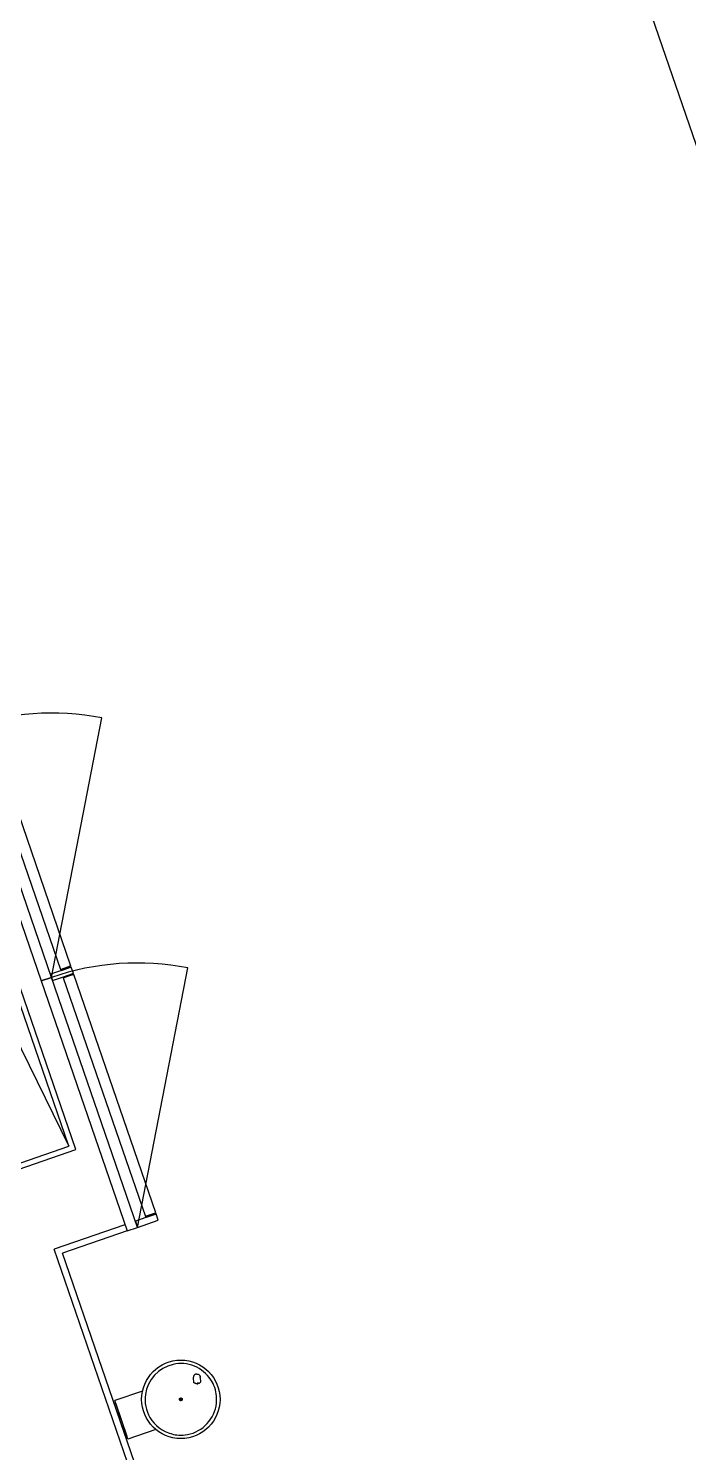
# Model space of a CAD drawing. Extents: x 809431 to 809707, y 818703 to 819368.
# Drawn here: x 809655.81 to 809658.81, y 818762.64 to 818769.11 of the extents above; entities that cross this region are included whole.
import ezdxf

# ---------------------------------------------------------------- set-up
doc = ezdxf.new("R2010")
doc.units = 0
for name, color, linetype in [('Esc', 7, 'Continuous'), ('MAJ228__', 7, 'Continuous'), ('MAJ322__', 7, 'Continuous'), ('MAJ325__', 7, 'Continuous'), ('MAJ342__', 7, 'Continuous'), ('MAJ570__', 7, 'Continuous'), ('MAJ740__', 7, 'Continuous')]:
    doc.layers.add(name, color=color, linetype=linetype)

msp = doc.modelspace()

# ---------------------------------------------------------------- linework, layer by layer
at = {"layer": 'Esc'}
msp.add_line((809663.7874, 818754.2098), (809649.7711, 818794.9165), dxfattribs=at)
at = {"layer": 'MAJ228__'}
for p, q in [((809656.2456, 818763.6763), (809655.9242, 818763.5656)), ((809656.2554, 818763.648), (809655.9623, 818763.547)), ((809656.7251, 818761.2397), (809655.9242, 818763.5656)), ((809656.7437, 818761.2778), (809655.9623, 818763.547))]:
    msp.add_line(p, q, dxfattribs=at)
at = {"layer": 'MAJ322__'}
for p, q in [((809655.912, 818764.7989), (809656.141, 818765.9768)), ((809656.3027, 818763.6642), (809656.5317, 818764.8422))]:
    msp.add_line(p, q, dxfattribs=at)
for centre in [(809655.912, 818764.7989), (809656.3027, 818763.6642)]:
    msp.add_arc(centre, 1.2, 79, 109, dxfattribs=at)
at = {"layer": 'MAJ325__'}
for points in [[(809655.912, 818764.7989), (809655.5213, 818765.9335), (809655.474, 818765.9172), (809655.8647, 818764.7826)], [(809656.3027, 818763.6642), (809655.912, 818764.7989), (809655.8647, 818764.7826), (809656.2554, 818763.648)]]:
    msp.add_lwpolyline(points, close=True, dxfattribs=at)
at = {"layer": 'MAJ342__'}
for points in [[(809656, 818764.8503), (809655.6224, 818765.9471), (809655.5751, 818765.9309), (809655.9528, 818764.834)], [(809656.0114, 818764.8172), (809656.0017, 818764.8456), (809655.9071, 818764.813), (809655.9169, 818764.7847)], [(809655.9988, 818764.8446), (809655.9972, 818764.8494), (809655.9556, 818764.835), (809655.9572, 818764.8303)], [(809656.3858, 818763.7299), (809656.0131, 818764.8125), (809655.9658, 818764.7962), (809656.3386, 818763.7136)], [(809656.0086, 818764.8163), (809656.0102, 818764.8115), (809655.9686, 818764.7972), (809655.967, 818764.8019)], [(809656.3972, 818763.6968), (809656.3875, 818763.7252), (809656.2929, 818763.6926), (809656.3027, 818763.6642)], [(809656.3846, 818763.7242), (809656.383, 818763.7289), (809656.3414, 818763.7146), (809656.343, 818763.7099)]]:
    msp.add_lwpolyline(points, close=True, dxfattribs=at)
at = {"layer": 'MAJ570__'}
msp.add_line((809654.2157, 818767.652), (809655.9907, 818764.0327), dxfattribs=at)
for points in [[(809655.5025, 818763.8382), (809656.0225, 818764.0172), (809654.7039, 818767.8466), (809654.1839, 818767.6675)], [(809655.518, 818763.87), (809655.9907, 818764.0327), (809654.6884, 818767.8148), (809654.2157, 818767.652)]]:
    msp.add_lwpolyline(points, close=True, dxfattribs=at)
at = {"layer": 'MAJ740__'}
for p, q in [((809656.5562, 818762.9816), (809656.557, 818762.9603)), ((809656.5567, 818762.9864), (809656.5567, 818762.9861)), ((809656.5667, 818762.9561), (809656.573, 818762.9563)), ((809656.5794, 818762.9566), (809656.573, 818762.9563)), ((809656.5872, 818762.9875), (809656.5873, 818762.9872)), ((809656.588, 818762.9828), (809656.5887, 818762.9614)), ((809656.3257, 818762.9212), (809656.1991, 818762.8776)), ((809656.2592, 818762.7033), (809656.1991, 818762.8776)), ((809656.3857, 818762.7469), (809656.2592, 818762.7033))]:
    msp.add_line(p, q, dxfattribs=at)
for points in [[(809656.5661, 818762.9974), (809656.5643, 818762.9967), (809656.5625, 818762.9957), (809656.561, 818762.9945), (809656.5597, 818762.9931), (809656.5587, 818762.9918), (809656.558, 818762.9906), (809656.5575, 818762.9894), (809656.5572, 818762.9886), (809656.557, 818762.9879), (809656.5569, 818762.9875), (809656.5568, 818762.9871), (809656.5568, 818762.9868), (809656.5567, 818762.9864)], [(809656.5715, 818762.9984), (809656.5705, 818762.9983), (809656.5694, 818762.9982), (809656.5682, 818762.9979), (809656.567, 818762.9977), (809656.5661, 818762.9974)], [(809656.5715, 818762.9984), (809656.5726, 818762.9984), (809656.5737, 818762.9983), (809656.5749, 818762.9982), (809656.5761, 818762.998), (809656.5771, 818762.9978)], [(809656.5771, 818762.9978), (809656.5789, 818762.9972), (809656.5807, 818762.9963), (809656.5824, 818762.9952), (809656.5837, 818762.994), (809656.5848, 818762.9927), (809656.5856, 818762.9915), (809656.5862, 818762.9904), (809656.5865, 818762.9896), (809656.5868, 818762.989), (809656.5869, 818762.9885), (809656.587, 818762.9882), (809656.5871, 818762.9878), (809656.5872, 818762.9875)], [(809656.5562, 818762.9816), (809656.5563, 818762.9834), (809656.5564, 818762.9844)], [(809656.5567, 818762.9861), (809656.5565, 818762.9854), (809656.5564, 818762.9844)], [(809656.5667, 818762.9561), (809656.5656, 818762.9561), (809656.5647, 818762.9562), (809656.5639, 818762.9564), (809656.5632, 818762.9565), (809656.5626, 818762.9567), (809656.562, 818762.957), (809656.5614, 818762.9572), (809656.5609, 818762.9575), (809656.5603, 818762.9579), (809656.557, 818762.9603)], [(809656.5702, 818762.9541), (809656.5673, 818762.9549), (809656.5651, 818762.9558), (809656.5641, 818762.9563)], [(809656.5731, 818762.9538), (809656.5718, 818762.9538), (809656.5702, 818762.9541)], [(809656.5731, 818762.9538), (809656.5745, 818762.9539), (809656.576, 818762.9543)], [(809656.576, 818762.9543), (809656.5789, 818762.9553), (809656.581, 818762.9563), (809656.5819, 818762.9569)], [(809656.5794, 818762.9566), (809656.5804, 818762.9566), (809656.5813, 818762.9568), (809656.5821, 818762.957), (809656.5828, 818762.9572), (809656.5834, 818762.9575), (809656.584, 818762.9577), (809656.5845, 818762.9581), (809656.5851, 818762.9584), (809656.5856, 818762.9588), (809656.5887, 818762.9614)], [(809656.5873, 818762.9871), (809656.5874, 818762.9865), (809656.5877, 818762.9855)], [(809656.588, 818762.9828), (809656.5878, 818762.9845), (809656.5877, 818762.9855)], [(809656.4937, 818762.8812), (809656.4937, 818762.8814), (809656.4936, 818762.8816), (809656.4935, 818762.8818), (809656.4934, 818762.8819), (809656.4934, 818762.8821), (809656.4933, 818762.8823), (809656.4933, 818762.8825), (809656.4932, 818762.8826), (809656.4932, 818762.8828), (809656.4932, 818762.883), (809656.4931, 818762.8832), (809656.4931, 818762.8833), (809656.4931, 818762.8835), (809656.4931, 818762.8836), (809656.4931, 818762.8838), (809656.4931, 818762.884), (809656.4931, 818762.8841), (809656.4931, 818762.8843), (809656.4931, 818762.8844), (809656.4931, 818762.8846), (809656.4931, 818762.8848), (809656.4931, 818762.8849), (809656.4931, 818762.8851), (809656.4932, 818762.8852), (809656.4932, 818762.8854), (809656.4932, 818762.8855), (809656.4933, 818762.8856), (809656.4933, 818762.8858), (809656.4934, 818762.8859), (809656.4934, 818762.8861), (809656.4935, 818762.8862), (809656.4935, 818762.8863), (809656.4936, 818762.8865), (809656.4937, 818762.8866), (809656.4937, 818762.8867), (809656.4938, 818762.8869), (809656.4939, 818762.887), (809656.494, 818762.8871), (809656.4941, 818762.8872), (809656.4941, 818762.8873), (809656.4942, 818762.8875), (809656.4943, 818762.8876), (809656.4944, 818762.8877), (809656.4945, 818762.8878), (809656.4946, 818762.8879), (809656.4948, 818762.888), (809656.4949, 818762.8881), (809656.495, 818762.8882), (809656.4951, 818762.8883), (809656.4953, 818762.8884), (809656.4954, 818762.8885), (809656.4955, 818762.8886), (809656.4957, 818762.8887), (809656.4958, 818762.8888), (809656.496, 818762.8889), (809656.4962, 818762.8889), (809656.4963, 818762.889), (809656.4965, 818762.8891), (809656.4967, 818762.8892), (809656.4969, 818762.8893), (809656.497, 818762.8893), (809656.4972, 818762.8894), (809656.4974, 818762.8895), (809656.4976, 818762.8895)], [(809656.5001, 818762.8775), (809656.5, 818762.8774), (809656.4998, 818762.8774), (809656.4996, 818762.8774), (809656.4994, 818762.8774), (809656.4993, 818762.8774), (809656.4991, 818762.8774), (809656.4989, 818762.8775), (809656.4988, 818762.8775), (809656.4986, 818762.8775), (809656.4984, 818762.8775), (809656.4983, 818762.8776), (809656.4981, 818762.8776), (809656.4979, 818762.8776), (809656.4978, 818762.8777), (809656.4976, 818762.8777), (809656.4975, 818762.8778), (809656.4973, 818762.8778), (809656.4971, 818762.8779), (809656.497, 818762.878), (809656.4968, 818762.878), (809656.4967, 818762.8781), (809656.4966, 818762.8782), (809656.4964, 818762.8783), (809656.4963, 818762.8784), (809656.4961, 818762.8784), (809656.496, 818762.8785), (809656.4959, 818762.8786), (809656.4957, 818762.8787), (809656.4956, 818762.8788), (809656.4955, 818762.8789), (809656.4953, 818762.8791), (809656.4952, 818762.8792), (809656.4951, 818762.8793), (809656.495, 818762.8794), (809656.4948, 818762.8796), (809656.4947, 818762.8797), (809656.4946, 818762.8798), (809656.4945, 818762.88), (809656.4944, 818762.8801), (809656.4943, 818762.8803), (809656.4942, 818762.8804), (809656.4941, 818762.8806), (809656.494, 818762.8807), (809656.4939, 818762.8809), (809656.4938, 818762.8811), (809656.4937, 818762.8812)], [(809656.4976, 818762.8829), (809656.4975, 818762.8832), (809656.4975, 818762.8834), (809656.4974, 818762.8837), (809656.4975, 818762.8839), (809656.4975, 818762.8842), (809656.4976, 818762.8844), (809656.4977, 818762.8846), (809656.4978, 818762.8848), (809656.4979, 818762.885), (809656.4981, 818762.8852), (809656.4983, 818762.8853), (809656.4985, 818762.8855), (809656.4988, 818762.8856), (809656.499, 818762.8857), (809656.4993, 818762.8857), (809656.4995, 818762.8857), (809656.4998, 818762.8857), (809656.5001, 818762.8857), (809656.5003, 818762.8856), (809656.5005, 818762.8856), (809656.5007, 818762.8854), (809656.501, 818762.8853), (809656.5011, 818762.8851), (809656.5013, 818762.885), (809656.5015, 818762.8848), (809656.5016, 818762.8845), (809656.5017, 818762.8843)], [(809656.4976, 818762.8895), (809656.4978, 818762.8896), (809656.498, 818762.8896), (809656.4982, 818762.8896), (809656.4984, 818762.8897), (809656.4986, 818762.8897), (809656.4987, 818762.8898), (809656.4989, 818762.8898), (809656.4991, 818762.8898), (809656.4993, 818762.8898), (809656.4995, 818762.8898), (809656.4997, 818762.8898), (809656.4999, 818762.8898), (809656.5, 818762.8898), (809656.5002, 818762.8898), (809656.5004, 818762.8898), (809656.5006, 818762.8898), (809656.5007, 818762.8898), (809656.5009, 818762.8897), (809656.501, 818762.8897), (809656.5012, 818762.8897), (809656.5014, 818762.8896), (809656.5015, 818762.8896), (809656.5017, 818762.8895), (809656.5018, 818762.8895), (809656.502, 818762.8894), (809656.5021, 818762.8894), (809656.5023, 818762.8893), (809656.5024, 818762.8893), (809656.5026, 818762.8892), (809656.5027, 818762.8891), (809656.5029, 818762.889), (809656.503, 818762.889), (809656.5032, 818762.8889), (809656.5033, 818762.8888), (809656.5034, 818762.8887), (809656.5036, 818762.8886), (809656.5037, 818762.8885), (809656.5038, 818762.8884), (809656.5039, 818762.8883), (809656.5041, 818762.8882), (809656.5042, 818762.8881), (809656.5043, 818762.8879), (809656.5044, 818762.8878), (809656.5045, 818762.8877), (809656.5046, 818762.8876), (809656.5047, 818762.8874), (809656.5048, 818762.8873), (809656.5049, 818762.8872), (809656.505, 818762.887), (809656.5051, 818762.8869), (809656.5051, 818762.8868), (809656.5052, 818762.8866), (809656.5053, 818762.8865), (809656.5054, 818762.8863)], [(809656.5017, 818762.8843), (809656.5017, 818762.8841), (809656.5018, 818762.8838), (809656.5018, 818762.8836), (809656.5018, 818762.8833), (809656.5017, 818762.8831), (809656.5016, 818762.8828), (809656.5015, 818762.8826), (809656.5014, 818762.8824), (809656.5013, 818762.8822), (809656.5011, 818762.882), (809656.5009, 818762.8818), (809656.5007, 818762.8817), (809656.5004, 818762.8816), (809656.5002, 818762.8815), (809656.5, 818762.8815), (809656.4997, 818762.8814), (809656.4995, 818762.8814), (809656.4992, 818762.8815), (809656.499, 818762.8815), (809656.4987, 818762.8816), (809656.4985, 818762.8817), (809656.4983, 818762.8819), (809656.4981, 818762.882), (809656.498, 818762.8822), (809656.4978, 818762.8824), (809656.4977, 818762.8827), (809656.4976, 818762.8829)], [(809656.5057, 818762.8852), (809656.5058, 818762.8851), (809656.5058, 818762.8849), (809656.5058, 818762.8848), (809656.5058, 818762.8846), (809656.5059, 818762.8844), (809656.5059, 818762.8843), (809656.5059, 818762.8841), (809656.5059, 818762.8839), (809656.5059, 818762.8838), (809656.5059, 818762.8836), (809656.5059, 818762.8834), (809656.5059, 818762.8832), (809656.5058, 818762.8831), (809656.5058, 818762.8829), (809656.5058, 818762.8827), (809656.5058, 818762.8826), (809656.5057, 818762.8824), (809656.5057, 818762.8822), (809656.5056, 818762.8821), (809656.5056, 818762.8819), (809656.5055, 818762.8818), (809656.5055, 818762.8816), (809656.5054, 818762.8814), (809656.5054, 818762.8813), (809656.5053, 818762.8811), (809656.5052, 818762.881), (809656.5051, 818762.8808), (809656.5051, 818762.8807), (809656.505, 818762.8805), (809656.5049, 818762.8804), (809656.5048, 818762.8802), (809656.5047, 818762.8801), (809656.5046, 818762.88), (809656.5045, 818762.8798), (809656.5044, 818762.8797), (809656.5043, 818762.8796), (809656.5042, 818762.8794), (809656.504, 818762.8793), (809656.5039, 818762.8792), (809656.5038, 818762.8791), (809656.5037, 818762.879), (809656.5035, 818762.8789), (809656.5034, 818762.8788), (809656.5033, 818762.8786), (809656.5031, 818762.8786), (809656.503, 818762.8785), (809656.5028, 818762.8784), (809656.5027, 818762.8783), (809656.5025, 818762.8782), (809656.5024, 818762.8781), (809656.5022, 818762.878), (809656.5021, 818762.878), (809656.5019, 818762.8779), (809656.5018, 818762.8778), (809656.5016, 818762.8778), (809656.5015, 818762.8777), (809656.5013, 818762.8777), (809656.5011, 818762.8776), (809656.501, 818762.8776), (809656.5008, 818762.8776), (809656.5006, 818762.8775), (809656.5005, 818762.8775), (809656.5003, 818762.8775), (809656.5001, 818762.8775)], [(809656.5054, 818762.8863), (809656.5054, 818762.8862), (809656.5055, 818762.886), (809656.5055, 818762.8859), (809656.5056, 818762.8857), (809656.5056, 818762.8856), (809656.5057, 818762.8854), (809656.5057, 818762.8852)]]:
    msp.add_lwpolyline(points, dxfattribs=at)
msp.add_lwpolyline([(809656.2545, 818762.7169), (809656.2488, 818762.715), (809656.1967, 818762.8663), (809656.2024, 818762.8682)], close=True, dxfattribs=at)
for radius in [0.178, 0.00534]:
    msp.add_circle((809656.4996, 818762.8836), radius, dxfattribs=at)
for start, end in [(32.92187, 172.38261), (5.1806, 32.92187), (172.38261, 210.2613), (280.56439, 353.97589), (353.97589, 3.91028), (3.947, 5.1721), (210.2613, 255.24888), (255.24888, 266.51608), (266.51608, 280.5625)]:
    msp.add_arc((809656.4996, 818762.8836), 0.1626, start, end, dxfattribs=at)

doc.saveas('drawing.dxf')
